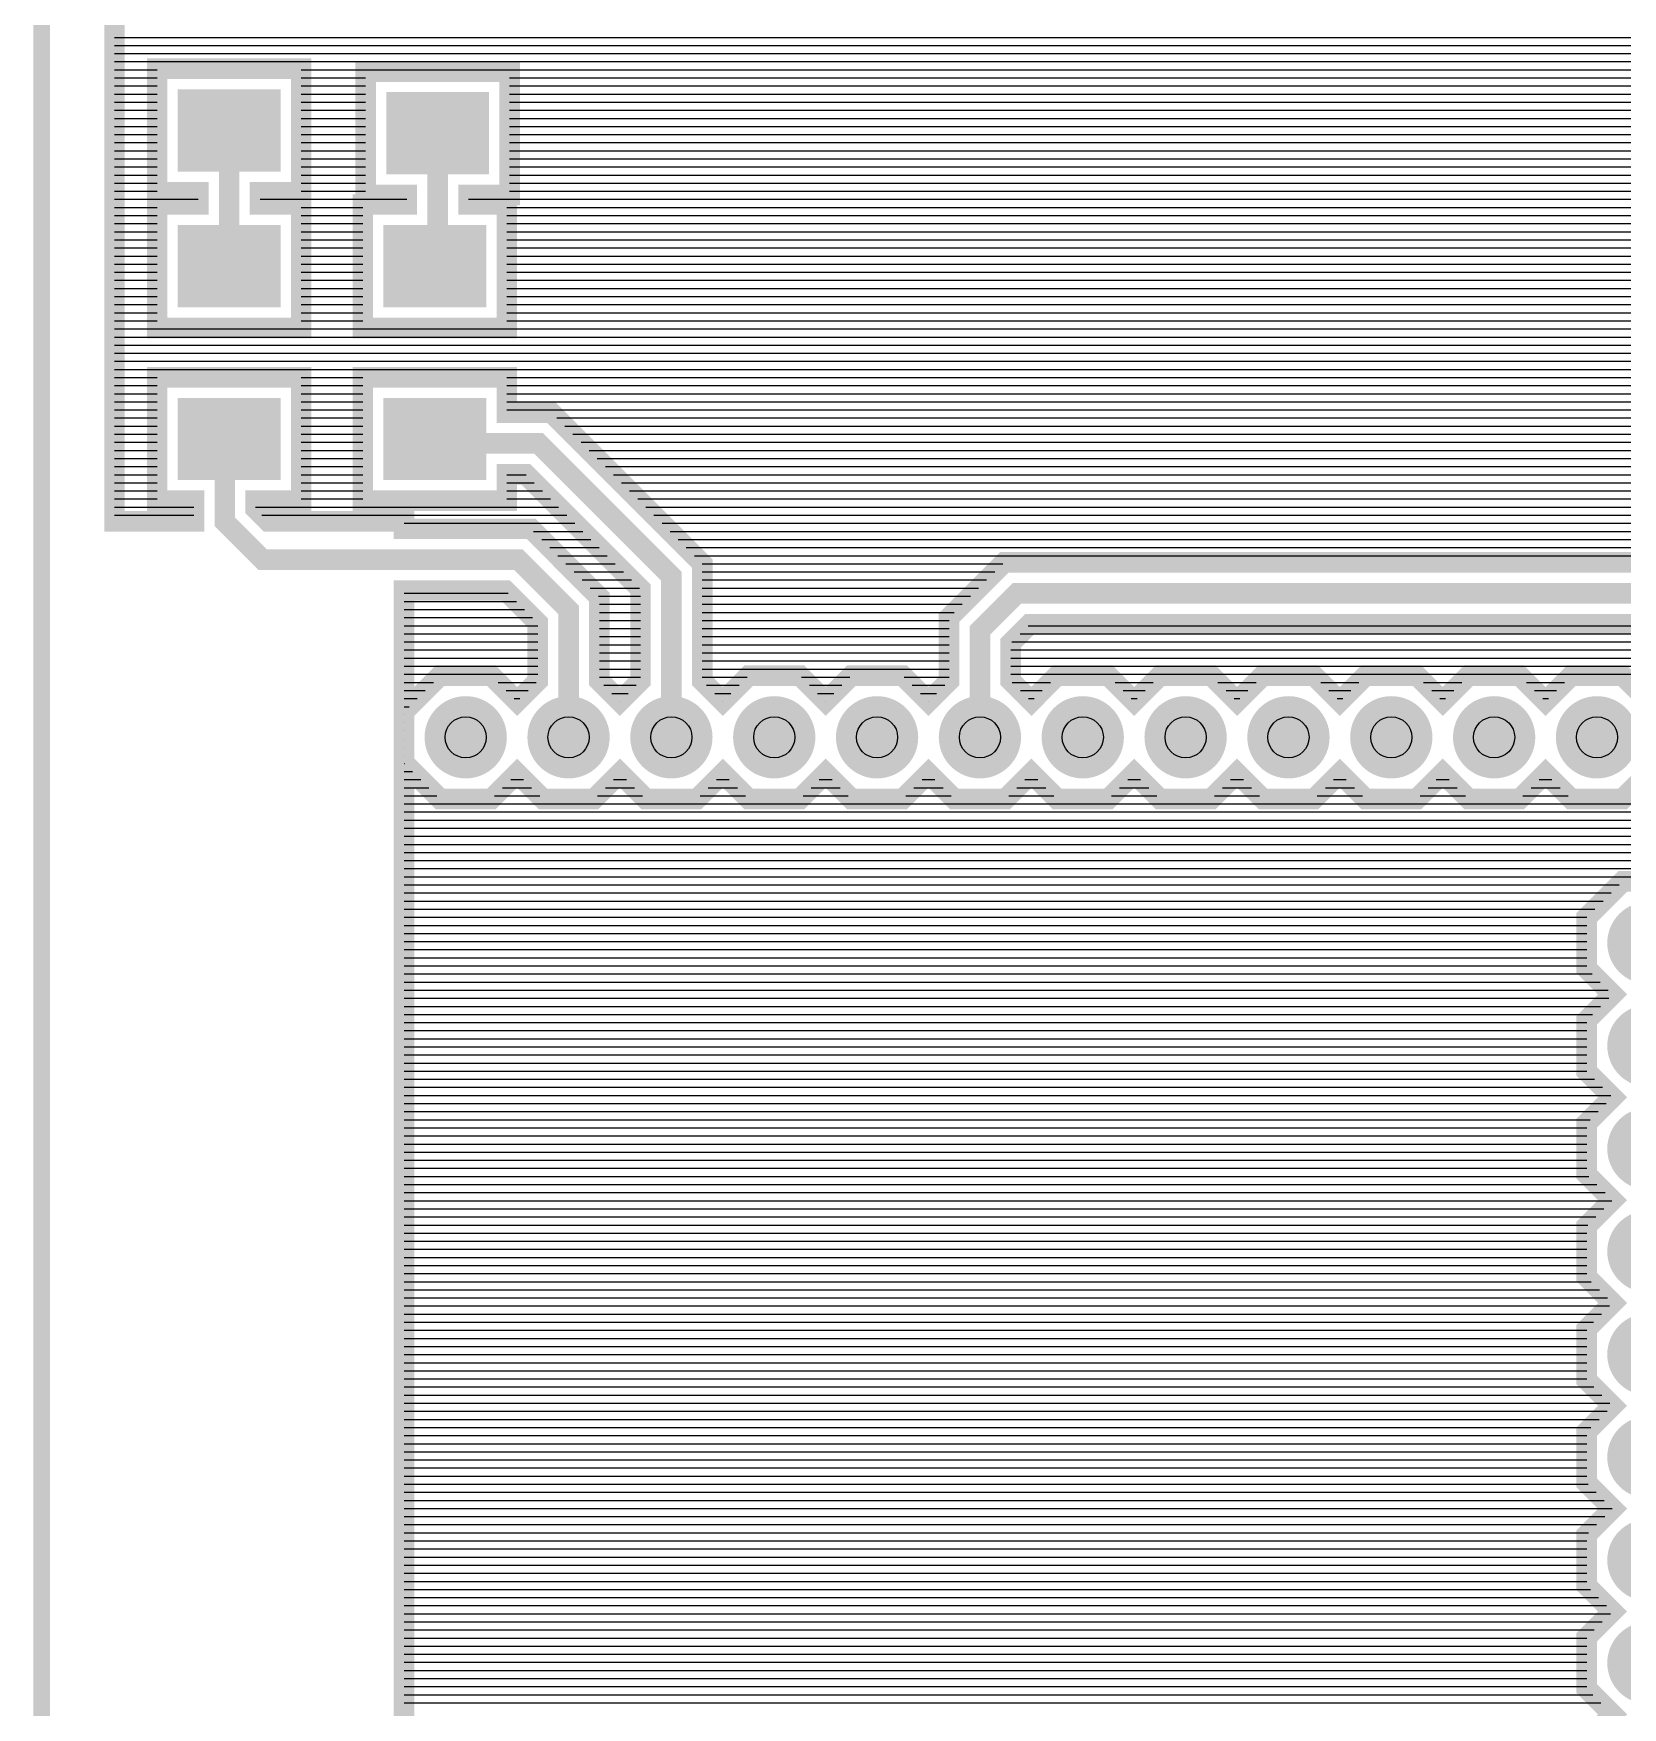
# Model space of a CAD drawing. Header units: inches. Extents: x -1.97 to 1.97, y -1.92 to 2.03.
# Drawn here: x -1.972 to -1.199, y -1.194 to -0.38 of the extents above; entities that cross this region are included whole.
import ezdxf

# ---------------------------------------------------------------- set-up
doc = ezdxf.new("R2010")
doc.units = ezdxf.units.IN
doc.layers.get('0').update_dxf_attribs({"linetype": 'CONTINUOUS'})

# ---------------------------------------------------------------- blocks, each defined once
blk = doc.blocks.new('EPAD')
at = {"const_width": 0.5}
blk.add_lwpolyline([(-0.25, 0, 1), (0.25, 0, 1)], format="xyb", close=True, dxfattribs=at)
blk = doc.blocks.new('RPAD')
blk.add_trace([(-0.5, -0.5), (-0.5, 0.5), (0.5, -0.5), (0.5, 0.5)])

msp = doc.modelspace()

# ---------------------------------------------------------------- linework, layer by layer
for points, const_width in [([(-1.86934, -1.911927), (-1.967765, -1.813502), (-1.967765, 1.926656), (-1.86934, 2.025081), (1.870817, 2.025081), (1.969243, 1.926656), (1.969243, -1.813502), (1.870817, -1.911927), (-1.86934, -1.911927)], 0.008), ([(-1.137295, -0.637081), (-1.499852, -0.637081), (-1.526625, -0.663855), (-1.526625, -0.694655), (-1.536625, -0.704655), (-1.549199, -0.692081), (-1.574052, -0.692081), (-1.586625, -0.704655), (-1.599199, -0.692081), (-1.624052, -0.692081), (-1.636625, -0.704655), (-1.646626, -0.694655), (-1.646626, -0.637591), (-1.719989, -0.564228), (-1.741626, -0.564228), (-1.741626, -0.547081), (-1.811625, -0.547081), (-1.811625, -0.60708), (-1.741626, -0.60708), (-1.741626, -0.594228), (-1.732415, -0.594228), (-1.676625, -0.650017), (-1.676625, -0.694655), (-1.686625, -0.704655), (-1.696626, -0.694655), (-1.696626, -0.653975), (-1.729876, -0.620725), (-1.791625, -0.620725), (-1.791625, -0.617081), (-1.857813, -0.617081), (-1.863744, -0.61115), (-1.863744, -0.60708), (-1.841626, -0.60708), (-1.841626, -0.547081), (-1.911625, -0.547081), (-1.911625, -0.60708), (-1.893743, -0.60708), (-1.893743, -0.617081), (-1.932395, -0.617081), (-1.932395, 0.110055)], 0.01), ([(-1.841626, -0.45708), (-1.861626, -0.45708), (-1.861626, -0.463081), (-1.841626, -0.463081), (-1.841626, -0.52308), (-1.911625, -0.52308), (-1.911625, -0.463081), (-1.891625, -0.463081), (-1.891625, -0.45708), (-1.911625, -0.45708), (-1.911625, -0.397081), (-1.841626, -0.397081), (-1.841626, -0.45708)], 0.01), ([(-1.740285, -0.458446), (-1.760285, -0.458446), (-1.760285, -0.463081), (-1.741626, -0.463081), (-1.741626, -0.52308), (-1.811625, -0.52308), (-1.811625, -0.463081), (-1.790285, -0.463081), (-1.790285, -0.458446), (-1.810285, -0.458446), (-1.810285, -0.398447), (-1.740285, -0.398447), (-1.740285, -0.458446)], 0.01), ([(-1.876625, -0.493081), (-1.876625, -0.427081)], 0.01), ([(-1.776625, -0.493081), (-1.775285, -0.493081), (-1.775285, -0.428446)], 0.01), ([(-1.661625, -0.722081), (-1.661625, -0.643804), (-1.726202, -0.579228), (-1.764337, -0.579228), (-1.768574, -0.574991), (-1.776625, -0.577081)], 0.01), ([(-1.711625, -0.722081), (-1.711625, -0.660188), (-1.736089, -0.635725), (-1.860382, -0.635725), (-1.878744, -0.617363), (-1.878744, -0.5892), (-1.876625, -0.587081), (-1.876625, -0.577081)], 0.01), ([(-1.791625, -1.587081), (-1.791625, -0.650724), (-1.742302, -0.650724), (-1.726625, -0.666401), (-1.726625, -0.694655), (-1.736625, -0.704655), (-1.749199, -0.692081), (-1.774052, -0.692081), (-1.791625, -0.709655), (-1.791625, -0.734507), (-1.774052, -0.752081), (-1.749199, -0.752081), (-1.736625, -0.739507), (-1.724052, -0.752081), (-1.699199, -0.752081), (-1.686625, -0.739507), (-1.674052, -0.752081), (-1.649199, -0.752081), (-1.636625, -0.739507), (-1.624052, -0.752081), (-1.599199, -0.752081), (-1.586625, -0.739507), (-1.574052, -0.752081), (-1.549199, -0.752081), (-1.536625, -0.739507), (-1.524052, -0.752081), (-1.499199, -0.752081), (-1.486625, -0.739507), (-1.474052, -0.752081), (-1.449199, -0.752081), (-1.436625, -0.739507), (-1.424052, -0.752081), (-1.399199, -0.752081), (-1.386625, -0.739507), (-1.374052, -0.752081), (-1.349199, -0.752081), (-1.336625, -0.739507), (-1.324052, -0.752081), (-1.299199, -0.752081), (-1.286625, -0.739507), (-1.274052, -0.752081), (-1.249199, -0.752081), (-1.236625, -0.739507), (-1.224052, -0.752081), (-1.199199, -0.752081), (-1.181626, -0.734507)], 0.01), ([(-0.901625, -0.852081), (-0.901625, -0.702081), (-0.951625, -0.652081), (-1.493639, -0.652081), (-1.511625, -0.670068), (-1.511625, -0.722081)], 0.01), ([(-1.181626, -0.709655), (-1.199199, -0.692081), (-1.224052, -0.692081), (-1.236625, -0.704655), (-1.249199, -0.692081), (-1.274052, -0.692081), (-1.286625, -0.704655), (-1.299199, -0.692081), (-1.324052, -0.692081), (-1.336625, -0.704655), (-1.349199, -0.692081), (-1.374052, -0.692081), (-1.386625, -0.704655), (-1.399199, -0.692081), (-1.424052, -0.692081), (-1.436625, -0.704655), (-1.449199, -0.692081), (-1.474052, -0.692081), (-1.486625, -0.704655), (-1.496626, -0.694655), (-1.496626, -0.676281), (-1.487426, -0.667081), (-0.957838, -0.667081)], 0.01), ([(-1.216625, -1.209655), (-1.204051, -1.197081), (-1.216625, -1.184507), (-1.216625, -1.159655), (-1.204051, -1.147081), (-1.216625, -1.134507), (-1.216625, -1.109655), (-1.204051, -1.097081), (-1.216625, -1.084507), (-1.216625, -1.059655), (-1.204051, -1.047081), (-1.216625, -1.034507), (-1.216625, -1.009655), (-1.204051, -0.997081), (-1.216625, -0.984507), (-1.216625, -0.959655), (-1.204051, -0.947081), (-1.216625, -0.934507), (-1.216625, -0.909655), (-1.204051, -0.897081), (-1.216625, -0.884507), (-1.216625, -0.859655), (-1.204051, -0.847081), (-1.216625, -0.834507), (-1.216625, -0.809655), (-1.199052, -0.792081), (-1.174199, -0.792081)], 0.01)]:
    msp.add_lwpolyline(points, dxfattribs=dict(const_width=const_width))
for points in [[(-1.932395, -0.38182), (-1.093502, -0.38182)], [(-1.932395, -0.385757), (-1.089565, -0.385757)], [(-1.932395, -0.389694), (-1.085628, -0.389694)], [(-1.932395, -0.393631), (-1.081691, -0.393631)], [(-1.932395, -0.397569), (-1.911625, -0.397569)], [(-1.841626, -0.397569), (-1.077754, -0.397569)], [(-1.932395, -0.401506), (-1.911625, -0.401506)], [(-1.932395, -0.405443), (-1.911625, -0.405443)], [(-1.841626, -0.401506), (-1.810285, -0.401506)], [(-1.841626, -0.405443), (-1.810285, -0.405443)], [(-1.740285, -0.401506), (-1.073817, -0.401506)], [(-1.740285, -0.405443), (-1.06988, -0.405443)], [(-1.932395, -0.40938), (-1.911625, -0.40938)], [(-1.932395, -0.413317), (-1.911625, -0.413317)], [(-1.841626, -0.40938), (-1.810285, -0.40938)], [(-1.841626, -0.413317), (-1.810285, -0.413317)], [(-1.740285, -0.40938), (-1.065943, -0.40938)], [(-1.740285, -0.413317), (-1.062006, -0.413317)], [(-1.932395, -0.417254), (-1.911625, -0.417254)], [(-1.932395, -0.421191), (-1.911625, -0.421191)], [(-1.841626, -0.417254), (-1.810285, -0.417254)], [(-1.841626, -0.421191), (-1.810285, -0.421191)], [(-1.740285, -0.417254), (-1.058069, -0.417254)], [(-1.740285, -0.421191), (-1.054132, -0.421191)], [(-1.932395, -0.425128), (-1.911625, -0.425128)], [(-1.932395, -0.429065), (-1.911625, -0.429065)], [(-1.841626, -0.425128), (-1.810285, -0.425128)], [(-1.841626, -0.429065), (-1.810285, -0.429065)], [(-1.740285, -0.425128), (-1.050195, -0.425128)], [(-1.740285, -0.429065), (-1.046258, -0.429065)], [(-1.932395, -0.433002), (-1.911625, -0.433002)], [(-1.932395, -0.436939), (-1.911625, -0.436939)], [(-1.841626, -0.433002), (-1.810285, -0.433002)], [(-1.841626, -0.436939), (-1.810285, -0.436939)], [(-1.740285, -0.433002), (-1.042321, -0.433002)], [(-1.740285, -0.436939), (-1.038384, -0.436939)], [(-1.932395, -0.440876), (-1.911625, -0.440876)], [(-1.932395, -0.444813), (-1.911625, -0.444813)], [(-1.841626, -0.440876), (-1.810285, -0.440876)], [(-1.841626, -0.444813), (-1.810285, -0.444813)], [(-1.740285, -0.440876), (-1.034447, -0.440876)], [(-1.740285, -0.444813), (-1.03051, -0.444813)], [(-1.932395, -0.44875), (-1.911625, -0.44875)], [(-1.932395, -0.452687), (-1.911625, -0.452687)], [(-1.841626, -0.44875), (-1.810285, -0.44875)], [(-1.841626, -0.452687), (-1.810285, -0.452687)], [(-1.740285, -0.44875), (-1.026573, -0.44875)], [(-1.740285, -0.452687), (-1.022636, -0.452687)], [(-1.932395, -0.456624), (-1.911625, -0.456624)], [(-1.932395, -0.460561), (-1.891625, -0.460561)], [(-1.861626, -0.460561), (-1.790285, -0.460561)], [(-1.841626, -0.456624), (-1.810285, -0.456624)], [(-1.760285, -0.460561), (-1.014762, -0.460561)], [(-1.740285, -0.456624), (-1.018699, -0.456624)], [(-1.932395, -0.464498), (-1.911625, -0.464498)], [(-1.932395, -0.468435), (-1.911625, -0.468435)], [(-1.841626, -0.464498), (-1.811625, -0.464498)], [(-1.841626, -0.468435), (-1.811625, -0.468435)], [(-1.741626, -0.464498), (-1.010825, -0.464498)], [(-1.741626, -0.468435), (-1.006888, -0.468435)], [(-1.932395, -0.472372), (-1.911625, -0.472372)], [(-1.932395, -0.476309), (-1.911625, -0.476309)], [(-1.841626, -0.472372), (-1.811625, -0.472372)], [(-1.841626, -0.476309), (-1.811625, -0.476309)], [(-1.741626, -0.472372), (-1.002951, -0.472372)], [(-1.741626, -0.476309), (-0.999014, -0.476309)], [(-1.932395, -0.480246), (-1.911625, -0.480246)], [(-1.932395, -0.484183), (-1.911625, -0.484183)], [(-1.932395, -0.48812), (-1.911625, -0.48812)], [(-1.841626, -0.480246), (-1.811625, -0.480246)], [(-1.841626, -0.484183), (-1.811625, -0.484183)], [(-1.841626, -0.48812), (-1.811625, -0.48812)], [(-1.741626, -0.480246), (-0.995077, -0.480246)], [(-1.741626, -0.484183), (-0.99114, -0.484183)], [(-1.741626, -0.48812), (-0.987203, -0.48812)], [(-1.932395, -0.492057), (-1.911625, -0.492057)], [(-1.932395, -0.495994), (-1.911625, -0.495994)], [(-1.841626, -0.492057), (-1.811625, -0.492057)], [(-1.841626, -0.495994), (-1.811625, -0.495994)], [(-1.741626, -0.492057), (-0.983266, -0.492057)], [(-1.741626, -0.495994), (-0.979329, -0.495994)], [(-1.932395, -0.499931), (-1.911625, -0.499931)], [(-1.932395, -0.503868), (-1.911625, -0.503868)], [(-1.841626, -0.499931), (-1.811625, -0.499931)], [(-1.841626, -0.503868), (-1.811625, -0.503868)], [(-1.741626, -0.499931), (-0.975392, -0.499931)], [(-1.741626, -0.503868), (-0.971455, -0.503868)], [(-1.932395, -0.507805), (-1.911625, -0.507805)], [(-1.932395, -0.511742), (-1.911625, -0.511742)], [(-1.841626, -0.507805), (-1.811625, -0.507805)], [(-1.841626, -0.511742), (-1.811625, -0.511742)], [(-1.741626, -0.507805), (-0.967518, -0.507805)], [(-1.741626, -0.511742), (-0.963581, -0.511742)], [(-1.932395, -0.515679), (-1.911625, -0.515679)], [(-1.932395, -0.519616), (-1.911625, -0.519616)], [(-1.841626, -0.515679), (-1.811625, -0.515679)], [(-1.841626, -0.519616), (-1.811625, -0.519616)], [(-1.741626, -0.515679), (-0.959644, -0.515679)], [(-1.741626, -0.519616), (-0.955707, -0.519616)], [(-1.932395, -0.523553), (-0.95177, -0.523553)], [(-1.932395, -0.52749), (-0.947833, -0.52749)], [(-1.932395, -0.531427), (-0.943896, -0.531427)], [(-1.932395, -0.535364), (-0.939959, -0.535364)], [(-1.932395, -0.539301), (-0.936022, -0.539301)], [(-1.932395, -0.543238), (-0.932085, -0.543238)], [(-1.932395, -0.547175), (-1.911625, -0.547175)], [(-1.932395, -0.551112), (-1.911625, -0.551112)], [(-1.841626, -0.547175), (-1.811625, -0.547175)], [(-1.841626, -0.551112), (-1.811625, -0.551112)], [(-1.741626, -0.547175), (-0.928148, -0.547175)], [(-1.741626, -0.551112), (-0.924211, -0.551112)], [(-1.932395, -0.555049), (-1.911625, -0.555049)], [(-1.932395, -0.558986), (-1.911625, -0.558986)], [(-1.841626, -0.555049), (-1.811625, -0.555049)], [(-1.841626, -0.558986), (-1.811625, -0.558986)], [(-1.741626, -0.555049), (-0.920274, -0.555049)], [(-1.741626, -0.558986), (-0.916337, -0.558986)], [(-1.932395, -0.562923), (-1.911625, -0.562923)], [(-1.932395, -0.56686), (-1.911625, -0.56686)], [(-1.841626, -0.562923), (-1.811625, -0.562923)], [(-1.841626, -0.56686), (-1.811625, -0.56686)], [(-1.741626, -0.562923), (-0.9124, -0.562923)], [(-1.717357, -0.56686), (-0.908463, -0.56686)], [(-1.932395, -0.570797), (-1.911625, -0.570797)], [(-1.932395, -0.574734), (-1.911625, -0.574734)], [(-1.841626, -0.570797), (-1.811625, -0.570797)], [(-1.841626, -0.574734), (-1.811625, -0.574734)], [(-1.71342, -0.570797), (-0.904526, -0.570797)], [(-1.709483, -0.574734), (-0.900589, -0.574734)], [(-1.932395, -0.578671), (-1.911625, -0.578671)], [(-1.932395, -0.582608), (-1.911625, -0.582608)], [(-1.841626, -0.578671), (-1.811625, -0.578671)], [(-1.841626, -0.582608), (-1.811625, -0.582608)], [(-1.705546, -0.578671), (-0.896652, -0.578671)], [(-1.701609, -0.582608), (-0.892715, -0.582608)], [(-1.932395, -0.586545), (-1.911625, -0.586545)], [(-1.932395, -0.590482), (-1.911625, -0.590482)], [(-1.841626, -0.586545), (-1.811625, -0.586545)], [(-1.841626, -0.590482), (-1.811625, -0.590482)], [(-1.697672, -0.586545), (-0.888778, -0.586545)], [(-1.693735, -0.590482), (-0.884841, -0.590482)], [(-1.932395, -0.594419), (-1.911625, -0.594419)], [(-1.932395, -0.598356), (-1.911625, -0.598356)], [(-1.841626, -0.594419), (-1.811625, -0.594419)], [(-1.841626, -0.598356), (-1.811625, -0.598356)], [(-1.741626, -0.594419), (-1.732223, -0.594419)], [(-1.741626, -0.598356), (-1.728286, -0.598356)], [(-1.689798, -0.594419), (-1.134002, -0.594419)], [(-1.685861, -0.598356), (-1.137939, -0.598356)], [(-1.932395, -0.602293), (-1.911625, -0.602293)], [(-1.932395, -0.60623), (-1.911625, -0.60623)], [(-1.932395, -0.610167), (-1.893743, -0.610167)], [(-1.863744, -0.610167), (-1.716475, -0.610167)], [(-1.841626, -0.602293), (-1.811625, -0.602293)], [(-1.841626, -0.60623), (-1.811625, -0.60623)], [(-1.741626, -0.602293), (-1.724349, -0.602293)], [(-1.741626, -0.60623), (-1.720412, -0.60623)], [(-1.681924, -0.602293), (-1.141876, -0.602293)], [(-1.677987, -0.60623), (-1.145813, -0.60623)], [(-1.67405, -0.610167), (-1.146625, -0.610167)], [(-1.932395, -0.614104), (-1.893743, -0.614104)], [(-1.860791, -0.614104), (-1.712538, -0.614104)], [(-1.791625, -0.618041), (-1.708601, -0.618041)], [(-1.670113, -0.614104), (-1.146625, -0.614104)], [(-1.666176, -0.618041), (-1.146625, -0.618041)], [(-1.728623, -0.621978), (-1.704664, -0.621978)], [(-1.724686, -0.625915), (-1.700727, -0.625915)], [(-1.662239, -0.621978), (-1.146625, -0.621978)], [(-1.658302, -0.625915), (-1.146625, -0.625915)], [(-1.720749, -0.629852), (-1.69679, -0.629852)], [(-1.716812, -0.633789), (-1.692853, -0.633789)], [(-1.654365, -0.629852), (-1.144524, -0.629852)], [(-1.650428, -0.633789), (-1.140587, -0.633789)], [(-1.712875, -0.637726), (-1.688916, -0.637726)], [(-1.708938, -0.641663), (-1.684979, -0.641663)], [(-1.646626, -0.637726), (-1.500496, -0.637726)], [(-1.646626, -0.641663), (-1.504433, -0.641663)], [(-1.705001, -0.6456), (-1.681042, -0.6456)], [(-1.701064, -0.649537), (-1.677105, -0.649537)], [(-1.646626, -0.6456), (-1.50837, -0.6456)], [(-1.646626, -0.649537), (-1.512307, -0.649537)], [(-1.791625, -0.652084), (-1.740942, -0.652084)], [(-1.791625, -0.656021), (-1.737005, -0.656021)], [(-1.697127, -0.653474), (-1.676625, -0.653474)], [(-1.696626, -0.657411), (-1.676625, -0.657411)], [(-1.646626, -0.653474), (-1.516244, -0.653474)], [(-1.646626, -0.657411), (-1.520181, -0.657411)], [(-1.791625, -0.659958), (-1.733068, -0.659958)], [(-1.791625, -0.663895), (-1.729131, -0.663895)], [(-1.696626, -0.661348), (-1.676625, -0.661348)], [(-1.696626, -0.665285), (-1.676625, -0.665285)], [(-1.646626, -0.661348), (-1.524118, -0.661348)], [(-1.646626, -0.665285), (-1.526625, -0.665285)], [(-1.791625, -0.667832), (-1.726625, -0.667832)], [(-1.791625, -0.671769), (-1.726625, -0.671769)], [(-1.696626, -0.669222), (-1.676625, -0.669222)], [(-1.696626, -0.673159), (-1.676625, -0.673159)], [(-1.646626, -0.669222), (-1.526625, -0.669222)], [(-1.646626, -0.673159), (-1.526625, -0.673159)], [(-1.492114, -0.671769), (-0.95315, -0.671769)], [(-1.488177, -0.667832), (-0.957087, -0.667832)], [(-1.791625, -0.675706), (-1.726625, -0.675706)], [(-1.791625, -0.679643), (-1.726625, -0.679643)], [(-1.791625, -0.68358), (-1.726625, -0.68358)], [(-1.696626, -0.677096), (-1.676625, -0.677096)], [(-1.696626, -0.681033), (-1.676625, -0.681033)], [(-1.646626, -0.677096), (-1.526625, -0.677096)], [(-1.646626, -0.681033), (-1.526625, -0.681033)], [(-1.496626, -0.679643), (-0.945276, -0.679643)], [(-1.496626, -0.68358), (-0.941339, -0.68358)], [(-1.496051, -0.675706), (-0.949213, -0.675706)], [(-1.791625, -0.687517), (-1.726625, -0.687517)], [(-1.791625, -0.691454), (-1.726625, -0.691454)], [(-1.696626, -0.68497), (-1.676625, -0.68497)], [(-1.696626, -0.688907), (-1.676625, -0.688907)], [(-1.646626, -0.68497), (-1.526625, -0.68497)], [(-1.646626, -0.688907), (-1.526625, -0.688907)], [(-1.496626, -0.687517), (-0.937402, -0.687517)], [(-1.496626, -0.691454), (-0.933465, -0.691454)], [(-1.791625, -0.695391), (-1.777361, -0.695391)], [(-1.791625, -0.699328), (-1.781298, -0.699328)], [(-1.745889, -0.695391), (-1.727361, -0.695391)], [(-1.741952, -0.699328), (-1.731298, -0.699328)], [(-1.696626, -0.692844), (-1.676625, -0.692844)], [(-1.694499, -0.696781), (-1.678751, -0.696781)], [(-1.646626, -0.692844), (-1.624814, -0.692844)], [(-1.644499, -0.696781), (-1.628751, -0.696781)], [(-1.598436, -0.692844), (-1.574814, -0.692844)], [(-1.594499, -0.696781), (-1.578751, -0.696781)], [(-1.548436, -0.692844), (-1.526625, -0.692844)], [(-1.544499, -0.696781), (-1.528751, -0.696781)], [(-1.495889, -0.695391), (-1.477361, -0.695391)], [(-1.491952, -0.699328), (-1.481298, -0.699328)], [(-1.445889, -0.695391), (-1.427361, -0.695391)], [(-1.441952, -0.699328), (-1.431298, -0.699328)], [(-1.395889, -0.695391), (-1.377361, -0.695391)], [(-1.391952, -0.699328), (-1.381298, -0.699328)], [(-1.345889, -0.695391), (-1.327361, -0.695391)], [(-1.341952, -0.699328), (-1.331298, -0.699328)], [(-1.295889, -0.695391), (-1.277361, -0.695391)], [(-1.291952, -0.699328), (-1.281298, -0.699328)], [(-1.245889, -0.695391), (-1.227361, -0.695391)], [(-1.241952, -0.699328), (-1.231298, -0.699328)], [(-1.791625, -0.703265), (-1.785235, -0.703265)], [(-1.791625, -0.707202), (-1.789172, -0.707202)], [(-1.738015, -0.703265), (-1.735235, -0.703265)], [(-1.690562, -0.700718), (-1.682688, -0.700718)], [(-1.686625, -0.704655), (-1.686625, -0.704655)], [(-1.640562, -0.700718), (-1.632688, -0.700718)], [(-1.636625, -0.704655), (-1.636625, -0.704655)], [(-1.590562, -0.700718), (-1.582688, -0.700718)], [(-1.586625, -0.704655), (-1.586625, -0.704655)], [(-1.540562, -0.700718), (-1.532688, -0.700718)], [(-1.536625, -0.704655), (-1.536625, -0.704655)], [(-1.488015, -0.703265), (-1.485235, -0.703265)], [(-1.438015, -0.703265), (-1.435235, -0.703265)], [(-1.388015, -0.703265), (-1.385235, -0.703265)], [(-1.338015, -0.703265), (-1.335235, -0.703265)], [(-1.288015, -0.703265), (-1.285235, -0.703265)], [(-1.238015, -0.703265), (-1.235235, -0.703265)], [(-1.791625, -0.711139), (-1.791625, -0.711139)], [(-1.791625, -0.715076), (-1.791625, -0.715076)], [(-1.791625, -0.719013), (-1.791625, -0.719013)], [(-1.791625, -0.72295), (-1.791625, -0.72295)], [(-1.791625, -0.726887), (-1.791625, -0.726887)], [(-1.791625, -0.730824), (-1.791625, -0.730824)], [(-1.791625, -0.734761), (-1.791371, -0.734761)], [(-1.791625, -0.738698), (-1.787434, -0.738698)], [(-1.791625, -0.742635), (-1.783497, -0.742635)], [(-1.791625, -0.746572), (-1.77956, -0.746572)], [(-1.743691, -0.746572), (-1.72956, -0.746572)], [(-1.739754, -0.742635), (-1.733497, -0.742635)], [(-1.693691, -0.746572), (-1.67956, -0.746572)], [(-1.689754, -0.742635), (-1.683497, -0.742635)], [(-1.643691, -0.746572), (-1.62956, -0.746572)], [(-1.639754, -0.742635), (-1.633497, -0.742635)], [(-1.593691, -0.746572), (-1.57956, -0.746572)], [(-1.589754, -0.742635), (-1.583497, -0.742635)], [(-1.543691, -0.746572), (-1.52956, -0.746572)], [(-1.539754, -0.742635), (-1.533497, -0.742635)], [(-1.493691, -0.746572), (-1.47956, -0.746572)], [(-1.489754, -0.742635), (-1.483497, -0.742635)], [(-1.443691, -0.746572), (-1.42956, -0.746572)], [(-1.439754, -0.742635), (-1.433497, -0.742635)], [(-1.393691, -0.746572), (-1.37956, -0.746572)], [(-1.389754, -0.742635), (-1.383497, -0.742635)], [(-1.343691, -0.746572), (-1.32956, -0.746572)], [(-1.339754, -0.742635), (-1.333497, -0.742635)], [(-1.293691, -0.746572), (-1.27956, -0.746572)], [(-1.289754, -0.742635), (-1.283497, -0.742635)], [(-1.243691, -0.746572), (-1.22956, -0.746572)], [(-1.239754, -0.742635), (-1.233497, -0.742635)], [(-1.791625, -0.750509), (-1.775623, -0.750509)], [(-1.791625, -0.754446), (-0.916625, -0.754446)], [(-1.747628, -0.750509), (-1.725623, -0.750509)], [(-1.697628, -0.750509), (-1.675623, -0.750509)], [(-1.647628, -0.750509), (-1.625623, -0.750509)], [(-1.597628, -0.750509), (-1.575623, -0.750509)], [(-1.547628, -0.750509), (-1.525623, -0.750509)], [(-1.497628, -0.750509), (-1.475623, -0.750509)], [(-1.447628, -0.750509), (-1.425623, -0.750509)], [(-1.397628, -0.750509), (-1.375623, -0.750509)], [(-1.347628, -0.750509), (-1.325623, -0.750509)], [(-1.297628, -0.750509), (-1.275623, -0.750509)], [(-1.247628, -0.750509), (-1.225623, -0.750509)], [(-1.791625, -0.758383), (-0.916625, -0.758383)], [(-1.791625, -0.76232), (-0.916625, -0.76232)], [(-1.791625, -0.766257), (-0.916625, -0.766257)], [(-1.791625, -0.770194), (-0.916625, -0.770194)], [(-1.791625, -0.774131), (-0.916625, -0.774131)], [(-1.791625, -0.778069), (-0.916625, -0.778069)], [(-1.791625, -0.782006), (-0.916625, -0.782006)], [(-1.791625, -0.785943), (-0.916625, -0.785943)], [(-1.791625, -0.78988), (-0.916625, -0.78988)], [(-1.791625, -0.793817), (-1.200787, -0.793817)], [(-1.791625, -0.797754), (-1.204724, -0.797754)], [(-1.791625, -0.801691), (-1.208661, -0.801691)], [(-1.791625, -0.805628), (-1.212598, -0.805628)], [(-1.791625, -0.809565), (-1.216535, -0.809565)], [(-1.791625, -0.813502), (-1.216625, -0.813502)], [(-1.791625, -0.817439), (-1.216625, -0.817439)], [(-1.791625, -0.821376), (-1.216625, -0.821376)], [(-1.791625, -0.825313), (-1.216625, -0.825313)], [(-1.791625, -0.82925), (-1.216625, -0.82925)], [(-1.791625, -0.833187), (-1.216625, -0.833187)], [(-1.791625, -0.837124), (-1.214009, -0.837124)], [(-1.791625, -0.841061), (-1.210072, -0.841061)], [(-1.791625, -0.844998), (-1.206135, -0.844998)], [(-1.791625, -0.848935), (-1.205905, -0.848935)], [(-1.791625, -0.852872), (-1.209842, -0.852872)], [(-1.791625, -0.856809), (-1.213779, -0.856809)], [(-1.791625, -0.860746), (-1.216625, -0.860746)], [(-1.791625, -0.864683), (-1.216625, -0.864683)], [(-1.791625, -0.86862), (-1.216625, -0.86862)], [(-1.791625, -0.872557), (-1.216625, -0.872557)], [(-1.791625, -0.876494), (-1.216625, -0.876494)], [(-1.791625, -0.880431), (-1.216625, -0.880431)], [(-1.791625, -0.884368), (-1.216625, -0.884368)], [(-1.791625, -0.888305), (-1.212828, -0.888305)], [(-1.791625, -0.892242), (-1.208891, -0.892242)], [(-1.791625, -0.896179), (-1.204954, -0.896179)], [(-1.791625, -0.900116), (-1.207086, -0.900116)], [(-1.791625, -0.904053), (-1.211023, -0.904053)], [(-1.791625, -0.90799), (-1.21496, -0.90799)], [(-1.791625, -0.911927), (-1.216625, -0.911927)], [(-1.791625, -0.915864), (-1.216625, -0.915864)], [(-1.791625, -0.919801), (-1.216625, -0.919801)], [(-1.791625, -0.923738), (-1.216625, -0.923738)], [(-1.791625, -0.927675), (-1.216625, -0.927675)], [(-1.791625, -0.931612), (-1.216625, -0.931612)], [(-1.791625, -0.935549), (-1.215583, -0.935549)], [(-1.791625, -0.939486), (-1.211646, -0.939486)], [(-1.791625, -0.943423), (-1.207709, -0.943423)], [(-1.791625, -0.94736), (-1.20433, -0.94736)], [(-1.791625, -0.951297), (-1.208267, -0.951297)], [(-1.791625, -0.955234), (-1.212204, -0.955234)], [(-1.791625, -0.959171), (-1.216141, -0.959171)], [(-1.791625, -0.963108), (-1.216625, -0.963108)], [(-1.791625, -0.967045), (-1.216625, -0.967045)], [(-1.791625, -0.970982), (-1.216625, -0.970982)], [(-1.791625, -0.974919), (-1.216625, -0.974919)], [(-1.791625, -0.978856), (-1.216625, -0.978856)], [(-1.791625, -0.982793), (-1.216625, -0.982793)], [(-1.791625, -0.98673), (-1.214402, -0.98673)], [(-1.791625, -0.990667), (-1.210465, -0.990667)], [(-1.791625, -0.994604), (-1.206528, -0.994604)], [(-1.791625, -0.998541), (-1.205511, -0.998541)], [(-1.791625, -1.002478), (-1.209448, -1.002478)], [(-1.791625, -1.006415), (-1.213385, -1.006415)], [(-1.791625, -1.010352), (-1.216625, -1.010352)], [(-1.791625, -1.014289), (-1.216625, -1.014289)], [(-1.791625, -1.018226), (-1.216625, -1.018226)], [(-1.791625, -1.022163), (-1.216625, -1.022163)], [(-1.791625, -1.0261), (-1.216625, -1.0261)], [(-1.791625, -1.030037), (-1.216625, -1.030037)], [(-1.791625, -1.033974), (-1.216625, -1.033974)], [(-1.791625, -1.037911), (-1.213221, -1.037911)], [(-1.791625, -1.041848), (-1.209284, -1.041848)], [(-1.791625, -1.045785), (-1.205347, -1.045785)], [(-1.791625, -1.049722), (-1.206692, -1.049722)], [(-1.791625, -1.053659), (-1.210629, -1.053659)], [(-1.791625, -1.057596), (-1.214566, -1.057596)], [(-1.791625, -1.061533), (-1.216625, -1.061533)], [(-1.791625, -1.06547), (-1.216625, -1.06547)], [(-1.791625, -1.069407), (-1.216625, -1.069407)], [(-1.791625, -1.073344), (-1.216625, -1.073344)], [(-1.791625, -1.077281), (-1.216625, -1.077281)], [(-1.791625, -1.081218), (-1.216625, -1.081218)], [(-1.791625, -1.085155), (-1.215977, -1.085155)], [(-1.791625, -1.089092), (-1.21204, -1.089092)], [(-1.791625, -1.093029), (-1.208103, -1.093029)], [(-1.791625, -1.096966), (-1.204166, -1.096966)], [(-1.791625, -1.100903), (-1.207873, -1.100903)], [(-1.791625, -1.10484), (-1.21181, -1.10484)], [(-1.791625, -1.108777), (-1.215747, -1.108777)], [(-1.791625, -1.112714), (-1.216625, -1.112714)], [(-1.791625, -1.116651), (-1.216625, -1.116651)], [(-1.791625, -1.120588), (-1.216625, -1.120588)], [(-1.791625, -1.124525), (-1.216625, -1.124525)], [(-1.791625, -1.128462), (-1.216625, -1.128462)], [(-1.791625, -1.132399), (-1.216625, -1.132399)], [(-1.791625, -1.136336), (-1.214796, -1.136336)], [(-1.791625, -1.140273), (-1.210859, -1.140273)], [(-1.791625, -1.14421), (-1.206922, -1.14421)], [(-1.791625, -1.148147), (-1.205117, -1.148147)], [(-1.791625, -1.152084), (-1.209054, -1.152084)], [(-1.791625, -1.156021), (-1.212991, -1.156021)], [(-1.791625, -1.159958), (-1.216625, -1.159958)], [(-1.791625, -1.163895), (-1.216625, -1.163895)], [(-1.791625, -1.167832), (-1.216625, -1.167832)], [(-1.791625, -1.171769), (-1.216625, -1.171769)], [(-1.791625, -1.175706), (-1.216625, -1.175706)], [(-1.791625, -1.179643), (-1.216625, -1.179643)], [(-1.791625, -1.18358), (-1.216625, -1.18358)], [(-1.791625, -1.187517), (-1.213615, -1.187517)], [(-1.791625, -1.191454), (-1.209678, -1.191454)]]:
    msp.add_lwpolyline(points)
for centre in [(-1.761625, -0.722081), (-1.711625, -0.722081), (-1.661625, -0.722081), (-1.611625, -0.722081), (-1.561625, -0.722081), (-1.511625, -0.722081), (-1.461625, -0.722081), (-1.411625, -0.722081), (-1.361625, -0.722081), (-1.311625, -0.722081), (-1.261625, -0.722081), (-1.211625, -0.722081)]:
    msp.add_circle(centre, 0.01)

# ---------------------------------------------------------------- block references
at = {"xscale": 0.04, "yscale": 0.05, "rotation": 90}
for p in [(-1.876625, -0.427081), (-1.775285, -0.428446), (-1.876625, -0.493081), (-1.776625, -0.493081), (-1.876625, -0.577081), (-1.776625, -0.577081)]:
    msp.add_blockref('RPAD', p, dxfattribs=at)
at = {"xscale": 0.04, "yscale": 0.04}
for p in [(-1.761625, -0.722081), (-1.711625, -0.722081), (-1.661625, -0.722081), (-1.611625, -0.722081), (-1.561625, -0.722081), (-1.511625, -0.722081), (-1.461625, -0.722081), (-1.411625, -0.722081), (-1.361625, -0.722081), (-1.311625, -0.722081), (-1.261625, -0.722081), (-1.211625, -0.722081), (-1.186625, -0.822081), (-1.186625, -0.872081), (-1.186625, -0.922081), (-1.186625, -0.972081), (-1.186625, -1.022081), (-1.186625, -1.072081), (-1.186625, -1.122081), (-1.186625, -1.172081)]:
    msp.add_blockref('EPAD', p, dxfattribs=at)

doc.saveas('drawing.dxf')
